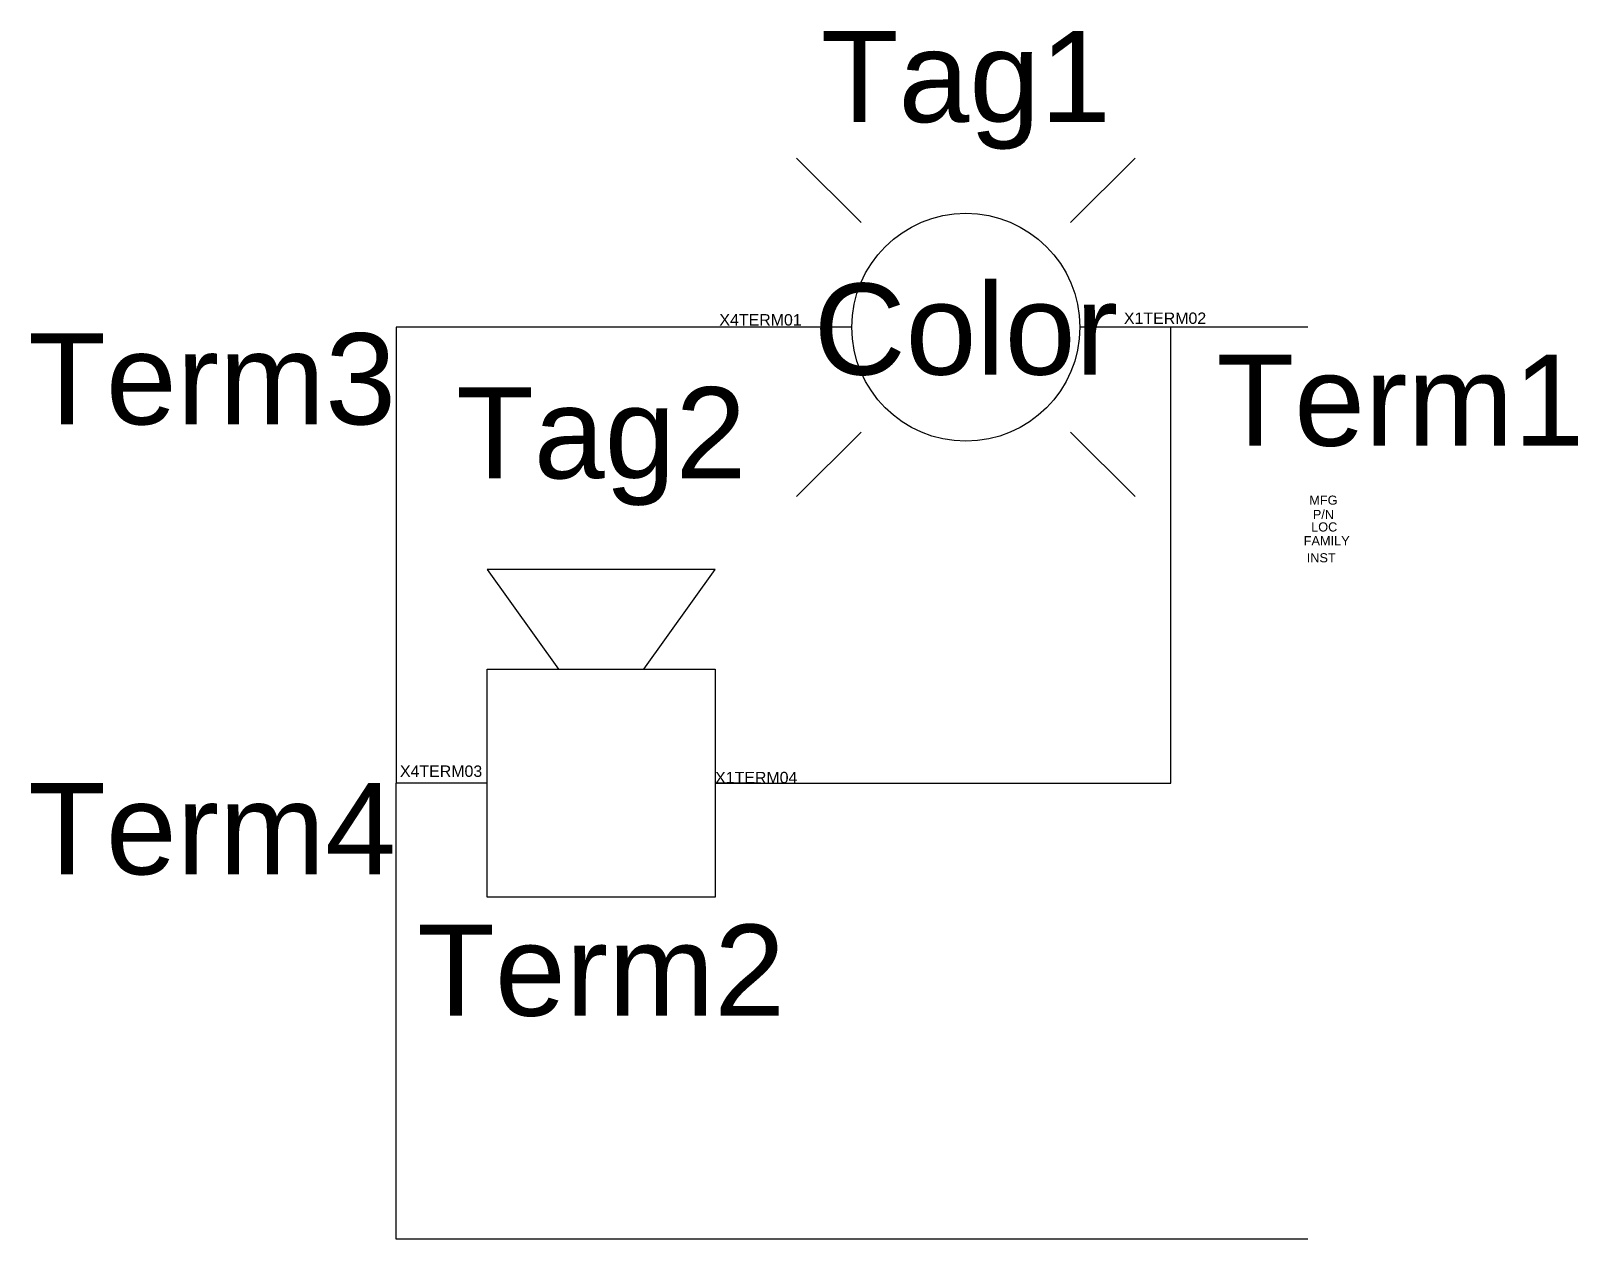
# Model space of a CAD drawing. Header units: inches. Extents: x -3.88 to 0.3, y -1 to 0.32.
# Drawn here: x -1.4 to 0.297, y -1 to 0.325 of the extents above; entities outside this region: 3.
import ezdxf
from ezdxf.enums import TextEntityAlignment as Align

# ---------------------------------------------------------------- set-up
doc = ezdxf.new("R2010")
doc.units = ezdxf.units.IN
doc.header["$MEASUREMENT"] = 0
doc.layers.add('WIRES', color=7, linetype='Continuous')
doc.styles.add('INERCONNECT TABLES', font='arial.ttf', dxfattribs={"height": 0.1})
doc.styles.add('WD', font='arial.ttf', dxfattribs={"height": 1})

msp = doc.modelspace()

# ---------------------------------------------------------------- linework, layer by layer
for p, q in [((-0.4899, 0.1149), (-0.5606, 0.1856)), ((-0.2601, 0.1149), (-0.1894, 0.1856)), ((-0.4899, -0.1149), (-0.5606, -0.1856)), ((-0.2601, -0.1149), (-0.1894, -0.1856)), ((-0.9, -0.2657), (-0.8219, -0.3751)), ((-0.65, -0.2657), (-0.9, -0.2657)), ((-0.7281, -0.3751), (-0.65, -0.2657)), ((-0.9, -0.6251), (-0.9, -0.3751)), ((-0.9, -0.3751), (-0.65, -0.3751)), ((-0.65, -0.3751), (-0.65, -0.6251)), ((-0.65, -0.6251), (-0.9, -0.6251))]:
    msp.add_line(p, q)
msp.add_circle((-0.375, 0), 0.125)
at = {"layer": 'WIRES'}
for p, q in [((-1, 0), (-1, -0.5)), ((-0.5, 0), (-1, 0)), ((-0.2, 0), (-0.25, 0)), ((0, 0), (-0.25, 0)), ((-0.15, -0.5), (-0.15, 0)), ((-1, -1), (-1, -0.5001)), ((-0.9, -0.5001), (-1, -0.5001)), ((-0.65, -0.5), (-0.15, -0.5)), ((-0.6, -0.5001), (-0.65, -0.5001)), ((0, -1), (-1, -1))]:
    msp.add_line(p, q, dxfattribs=at)

# ---------------------------------------------------------------- texts
for tag, text, height, style, flags, p in [('Tag1', 'LT', 0.1, 'INERCONNECT TABLES', 8, (-0.375, 0.225)), ('Tag2', 'AH', 0.1, 'INERCONNECT TABLES', 8, (-0.775, -0.1657)), ('FAMILY', 'LT', 0.01, 'WD', 9, (0.0208, -0.2391))]:
    msp.add_attdef(tag, text=text, height=height, dxfattribs=dict(style=style, flags=flags)).set_placement(p, align=Align.CENTER)
at = {"style": 'INERCONNECT TABLES', "flags": 8}
msp.add_attdef('Color', text='W', height=0.1, dxfattribs=at).set_placement((-0.375, 0), align=Align.MIDDLE)
for tag, p in [('Desc1', (-3.5, 0)), ('Desc2', (-3.5, -0.15)), ('Desc3', (-3.5, -0.3))]:
    msp.add_attdef(tag, text='', height=0.1, dxfattribs=at).set_placement(p, align=Align.MIDDLE_RIGHT)
at = {"style": 'WD', "flags": 9}
for tag, p in [('X4TERM01', (-0.6453, 0.0019)), ('X1TERM02', (-0.2016, 0.0037)), ('X4TERM03', (-0.9957, -0.4931)), ('X1TERM04', (-0.65, -0.5001))]:
    msp.add_attdef(tag, p, '', height=0.0125, dxfattribs=at)
at = {"linetype": 'Continuous', "style": 'INERCONNECT TABLES', "flags": 8}
for tag, p in [('Term3', (-1, -0.0065)), ('Term4', (-1, -0.5))]:
    msp.add_attdef(tag, text='', height=0.1, dxfattribs=at).set_placement(p, align=Align.TOP_RIGHT)
msp.add_attdef('Term1', text='', height=0.1, dxfattribs=at).set_placement((-0.1002, -0.03), align=Align.TOP_LEFT)
at = {"linetype": 'Continuous', "style": 'WD', "flags": 9}
for tag, p in [('MFG', (0.0172, -0.1896)), ('P/N', (0.0172, -0.2051))]:
    msp.add_attdef(tag, text='', height=0.01, dxfattribs=at).set_placement(p, align=Align.MIDDLE)
msp.add_attdef('LOC', text='', height=0.01, dxfattribs=at).set_placement((0.0181, -0.224), align=Align.CENTER)
msp.add_attdef('INST', (-0.0011, -0.2578), '', height=0.01, dxfattribs=at)
at = {"linetype": 'Continuous', "style": 'INERCONNECT TABLES', "flags": 8}
msp.add_attdef('Term2', text='', height=0.1, dxfattribs=at).set_placement((-0.775, -0.6551), align=Align.TOP_CENTER)

doc.saveas('drawing.dxf')
